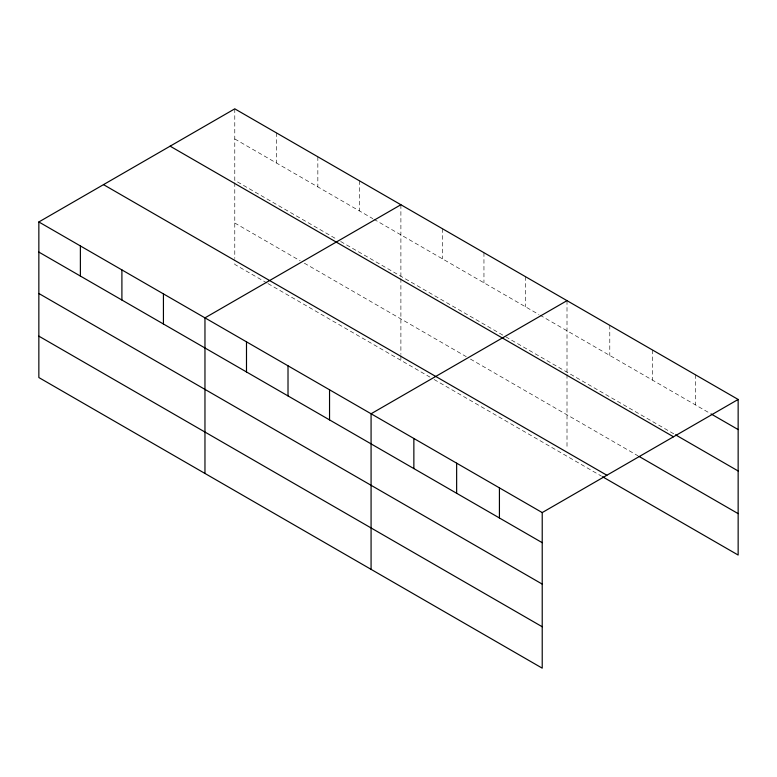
<?xml version="1.0" encoding="UTF-8"?>
<svg xmlns="http://www.w3.org/2000/svg" width="777" height="777" viewBox="0 0 777 777"><rect width="100%" height="100%" fill="white"/><g stroke="black" fill="none" stroke-linecap="round" stroke-linejoin="round"><path stroke-width="0.58" stroke-dasharray="3.88 2.91" d="M234.78 108.838L234.78 180.361L336.528 239.102M234.78 138.957L372.863 218.677M373.902 219.269L538.976 314.578M540.015 315.18L709.974 413.306M340.676 241.501L504.71 336.198M505.749 336.8L674.494 434.226M234.78 223.018L300.194 260.781M304.341 263.18L466.297 356.682M470.454 359.081L637.966 455.798M266.967 283.003L234.78 264.423L234.78 259.693M268.007 283.605L429.963 377.107M434.12 379.506L601.447 476.116M695.366 374.757L695.366 404.866M652.573 350.048L652.573 380.167M609.79 325.349L609.79 355.458M567.006 300.65L567.006 372.164M567.006 374.533L567.006 449.135M525.475 276.67L525.475 306.789M483.954 252.69L483.954 282.809M442.424 228.72L442.424 258.828M400.893 204.739L400.893 276.262M400.893 278.632L400.893 354.409M400.893 355.594L400.893 360.324M359.362 180.769L359.362 210.878M317.842 156.789L317.842 186.907M276.311 132.818L276.311 162.927M234.78 182.731L234.78 258.508"/><path stroke-width="1.17" d="M38.85 221.96L542.22 512.577L542.22 668.162L38.85 377.544L38.85 221.96L234.78 108.838L738.15 399.456L738.15 555.04L602.486 476.719M400.893 204.739L204.963 317.861L204.963 473.446M567.006 300.65L371.076 413.772L371.076 569.347M542.22 512.577L738.15 399.456M711.013 413.908L738.15 429.574M675.534 434.829L738.15 470.979M170.124 146.173L673.494 436.791M639.015 456.4L738.15 513.636M103.506 184.635L606.876 475.242M38.85 252.078L542.22 542.686M38.85 293.483L542.22 584.1M38.85 336.14L542.22 626.757M499.426 487.878L499.426 517.987M456.643 463.17L456.643 493.288M413.859 438.471L413.859 468.58M329.545 389.792L329.545 419.901M288.014 365.812L288.014 395.93M246.494 341.841L246.494 371.95M163.432 293.891L163.432 323.999M121.902 269.91L121.902 300.029M80.381 245.94L80.381 276.049"/></g></svg>
